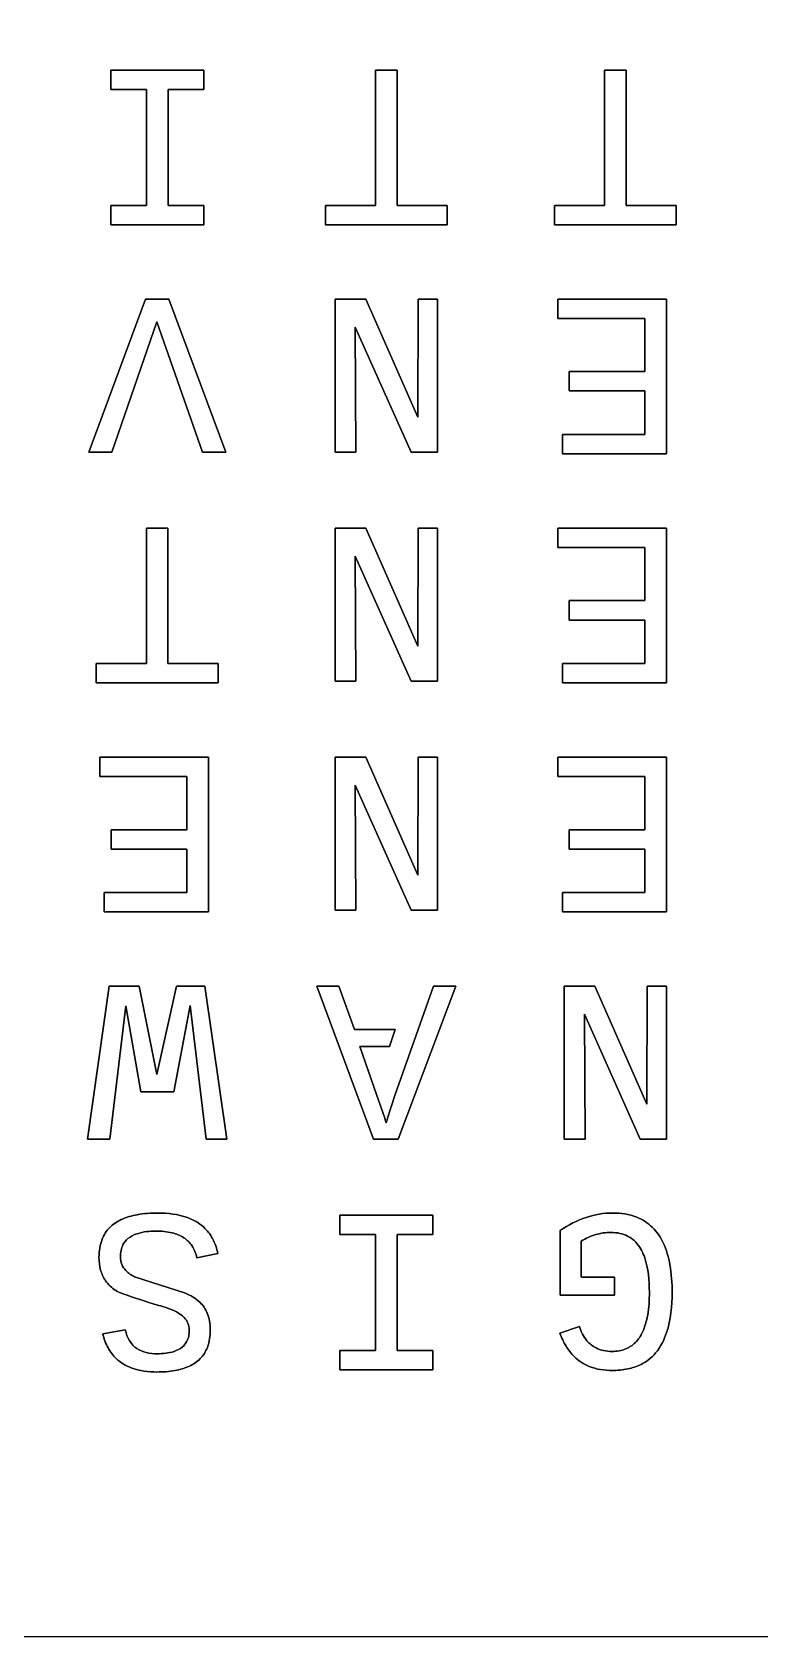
# Model space of a CAD drawing. Header units: millimetres. Extents: x -500 to 0, y -500 to 0.
# Drawn here: x -234.9 to -129, y -500 to -266.4 of the extents above; entities that cross this region are included whole.
import ezdxf

# ---------------------------------------------------------------- set-up
doc = ezdxf.new("R2010")
doc.units = ezdxf.units.MM
doc.layers.get('0').update_dxf_attribs({"linetype": 'CONTINUOUS'})

msp = doc.modelspace()

# ---------------------------------------------------------------- linework, layer by layer
for p, q in [((-185.21, -427.56), (-193.46, -405.31)), ((-193.46, -405.31), (-190.26, -405.31)), ((-190.26, -405.31), (-193.46, -405.31)), ((-193.46, -405.31), (-185.21, -427.56)), ((-190.26, -405.31), (-187.99, -411.61)), ((-187.99, -411.61), (-190.26, -405.31)), ((-182.04, -421.04), (-176.45, -405.31)), ((-176.45, -405.31), (-182.04, -421.04)), ((-173.22, -405.31), (-181.62, -427.56)), ((-181.62, -427.56), (-173.22, -405.31)), ((-176.45, -405.31), (-173.22, -405.31)), ((-173.22, -405.31), (-176.45, -405.31)), ((-187.99, -411.61), (-182.04, -411.61)), ((-182.04, -411.61), (-187.99, -411.61)), ((-182.04, -411.61), (-182.88, -414.07)), ((-182.88, -414.07), (-182.04, -411.61)), ((-182.88, -414.07), (-187.19, -414.07)), ((-187.19, -414.07), (-184.78, -421.04)), ((-184.78, -421.04), (-187.19, -414.07)), ((-187.19, -414.07), (-182.88, -414.07)), ((-184.78, -421.04), (-183.57, -424.53)), ((-183.57, -424.53), (-184.78, -421.04)), ((-183.17, -424.53), (-182.04, -421.04)), ((-182.04, -421.04), (-183.17, -424.53)), ((-181.62, -427.56), (-185.21, -427.56)), ((-185.21, -427.56), (-181.62, -427.56)), ((-158.04, -450.27), (-158.04, -440.84)), ((-158.04, -440.84), (-158.04, -450.27)), ((-154.97, -442.42), (-154.97, -447.63)), ((-154.97, -447.63), (-154.97, -442.42)), ((-207.86, -444.21), (-210.9, -444.83)), ((-210.9, -444.83), (-207.86, -444.21)), ((-219.97, -447.61), (-212.55, -449.99)), ((-212.55, -449.99), (-219.97, -447.61)), ((-154.97, -447.63), (-150.14, -447.63)), ((-150.14, -447.63), (-154.97, -447.63)), ((-150.14, -447.63), (-150.14, -450.27)), ((-150.14, -450.27), (-150.14, -447.63)), ((-150.14, -450.27), (-158.04, -450.27)), ((-158.04, -450.27), (-150.14, -450.27)), ((-224.61, -455.89), (-221.32, -455.32)), ((-221.32, -455.32), (-224.61, -455.89)), ((-158.07, -455.78), (-155.25, -454.85)), ((-155.25, -454.85), (-158.07, -455.78))]:
    msp.add_line(p, q)
for points in [[(-500, 0), (0, 0), (0, -500), (-500, -500)], [(0, 0), (0, -500), (-500, -500), (-500, 0)], [(-223.45, -294.49), (-209.88, -294.49), (-209.88, -291.67), (-215.09, -291.67), (-215.09, -274.79), (-209.88, -274.79), (-209.88, -271.98), (-223.45, -271.98), (-223.45, -274.79), (-218.24, -274.79), (-218.24, -291.67), (-223.45, -291.67)], [(-209.88, -294.49), (-223.45, -294.49), (-223.45, -291.67), (-218.24, -291.67), (-218.24, -274.79), (-223.45, -274.79), (-223.45, -271.98), (-209.88, -271.98), (-209.88, -274.79), (-215.09, -274.79), (-215.09, -291.67), (-209.88, -291.67)], [(-184.91, -271.98), (-184.91, -291.67), (-192.21, -291.67), (-192.21, -294.49), (-174.47, -294.49), (-174.47, -291.67), (-181.78, -291.67), (-181.78, -271.98)], [(-184.91, -291.67), (-184.91, -271.98), (-181.78, -271.98), (-181.78, -291.67), (-174.47, -291.67), (-174.47, -294.49), (-192.21, -294.49), (-192.21, -291.67)], [(-151.58, -271.98), (-151.58, -291.67), (-158.88, -291.67), (-158.88, -294.49), (-141.14, -294.49), (-141.14, -291.67), (-148.44, -291.67), (-148.44, -271.98)], [(-151.58, -291.67), (-151.58, -271.98), (-148.44, -271.98), (-148.44, -291.67), (-141.14, -291.67), (-141.14, -294.49), (-158.88, -294.49), (-158.88, -291.67)], [(-214.98, -305.31), (-218.38, -305.31), (-226.63, -327.56), (-223.26, -327.56), (-216.74, -308.63), (-210.1, -327.56), (-206.71, -327.56)], [(-218.38, -305.31), (-214.98, -305.31), (-206.71, -327.56), (-210.1, -327.56), (-216.74, -308.63), (-223.26, -327.56), (-226.63, -327.56)], [(-178.74, -322.48), (-186.33, -305.31), (-190.79, -305.31), (-190.79, -327.56), (-187.76, -327.56), (-187.86, -309.39), (-179.71, -327.56), (-175.89, -327.56), (-175.89, -305.31), (-178.72, -305.31)], [(-186.33, -305.31), (-178.74, -322.48), (-178.72, -305.31), (-175.89, -305.31), (-175.89, -327.56), (-179.71, -327.56), (-187.86, -309.39), (-187.76, -327.56), (-190.79, -327.56), (-190.79, -305.31)], [(-142.55, -327.82), (-142.55, -305.31), (-158.38, -305.31), (-158.38, -308.12), (-145.71, -308.12), (-145.71, -315.86), (-156.72, -315.86), (-156.72, -318.67), (-145.71, -318.67), (-145.71, -325.01), (-157.71, -325.01), (-157.71, -327.82)], [(-142.55, -305.31), (-142.55, -327.82), (-157.71, -327.82), (-157.71, -325.01), (-145.71, -325.01), (-145.71, -318.67), (-156.72, -318.67), (-156.72, -315.86), (-145.71, -315.86), (-145.71, -308.12), (-158.38, -308.12), (-158.38, -305.31)], [(-218.24, -338.64), (-218.24, -358.34), (-225.54, -358.34), (-225.54, -361.15), (-207.8, -361.15), (-207.8, -358.34), (-215.11, -358.34), (-215.11, -338.64)], [(-218.24, -358.34), (-218.24, -338.64), (-215.11, -338.64), (-215.11, -358.34), (-207.8, -358.34), (-207.8, -361.15), (-225.54, -361.15), (-225.54, -358.34)], [(-178.74, -355.81), (-186.33, -338.64), (-190.79, -338.64), (-190.79, -360.89), (-187.76, -360.89), (-187.86, -342.72), (-179.71, -360.89), (-175.89, -360.89), (-175.89, -338.64), (-178.72, -338.64)], [(-186.33, -338.64), (-178.74, -355.81), (-178.72, -338.64), (-175.89, -338.64), (-175.89, -360.89), (-179.71, -360.89), (-187.86, -342.72), (-187.76, -360.89), (-190.79, -360.89), (-190.79, -338.64)], [(-142.55, -361.15), (-142.55, -338.64), (-158.38, -338.64), (-158.38, -341.46), (-145.71, -341.46), (-145.71, -349.19), (-156.72, -349.19), (-156.72, -352.01), (-145.71, -352.01), (-145.71, -358.34), (-157.71, -358.34), (-157.71, -361.15)], [(-142.55, -338.64), (-142.55, -361.15), (-157.71, -361.15), (-157.71, -358.34), (-145.71, -358.34), (-145.71, -352.01), (-156.72, -352.01), (-156.72, -349.19), (-145.71, -349.19), (-145.71, -341.46), (-158.38, -341.46), (-158.38, -338.64)], [(-209.22, -394.49), (-209.22, -371.98), (-225.05, -371.98), (-225.05, -374.79), (-212.37, -374.79), (-212.37, -382.53), (-223.39, -382.53), (-223.39, -385.34), (-212.37, -385.34), (-212.37, -391.67), (-224.38, -391.67), (-224.38, -394.49)], [(-209.22, -371.98), (-209.22, -394.49), (-224.38, -394.49), (-224.38, -391.67), (-212.37, -391.67), (-212.37, -385.34), (-223.39, -385.34), (-223.39, -382.53), (-212.37, -382.53), (-212.37, -374.79), (-225.05, -374.79), (-225.05, -371.98)], [(-178.74, -389.14), (-186.33, -371.98), (-190.79, -371.98), (-190.79, -394.22), (-187.76, -394.22), (-187.86, -376.05), (-179.71, -394.22), (-175.89, -394.22), (-175.89, -371.98), (-178.72, -371.98)], [(-186.33, -371.98), (-178.74, -389.14), (-178.72, -371.98), (-175.89, -371.98), (-175.89, -394.22), (-179.71, -394.22), (-187.86, -376.05), (-187.76, -394.22), (-190.79, -394.22), (-190.79, -371.98)], [(-142.55, -394.49), (-142.55, -371.98), (-158.38, -371.98), (-158.38, -374.79), (-145.71, -374.79), (-145.71, -382.53), (-156.72, -382.53), (-156.72, -385.34), (-145.71, -385.34), (-145.71, -391.67), (-157.71, -391.67), (-157.71, -394.49)], [(-142.55, -371.98), (-142.55, -394.49), (-157.71, -394.49), (-157.71, -391.67), (-145.71, -391.67), (-145.71, -385.34), (-156.72, -385.34), (-156.72, -382.53), (-145.71, -382.53), (-145.71, -374.79), (-158.38, -374.79), (-158.38, -371.98)], [(-219.28, -405.31), (-223.65, -405.31), (-226.8, -427.56), (-223.56, -427.56), (-221.24, -408.14), (-219.04, -420.66), (-214.25, -420.66), (-211.89, -408.11), (-209.55, -427.56), (-206.55, -427.56), (-209.77, -405.31), (-213.89, -405.31), (-216.71, -418.16)], [(-223.65, -405.31), (-219.28, -405.31), (-216.71, -418.16), (-213.89, -405.31), (-209.77, -405.31), (-206.55, -427.56), (-209.55, -427.56), (-211.89, -408.11), (-214.25, -420.66), (-219.04, -420.66), (-221.24, -408.14), (-223.56, -427.56), (-226.8, -427.56)], [(-145.41, -422.48), (-153, -405.31), (-157.46, -405.31), (-157.46, -427.56), (-154.42, -427.56), (-154.52, -409.39), (-146.38, -427.56), (-142.55, -427.56), (-142.55, -405.31), (-145.39, -405.31)], [(-153, -405.31), (-145.41, -422.48), (-145.39, -405.31), (-142.55, -405.31), (-142.55, -427.56), (-146.38, -427.56), (-154.52, -409.39), (-154.42, -427.56), (-157.46, -427.56), (-157.46, -405.31)], [(-190.12, -461.15), (-176.55, -461.15), (-176.55, -458.34), (-181.76, -458.34), (-181.76, -441.46), (-176.55, -441.46), (-176.55, -438.64), (-190.12, -438.64), (-190.12, -441.46), (-184.91, -441.46), (-184.91, -458.34), (-190.12, -458.34)], [(-176.55, -461.15), (-190.12, -461.15), (-190.12, -458.34), (-184.91, -458.34), (-184.91, -441.46), (-190.12, -441.46), (-190.12, -438.64), (-176.55, -438.64), (-176.55, -441.46), (-181.76, -441.46), (-181.76, -458.34), (-176.55, -458.34)]]:
    msp.add_lwpolyline(points, close=True)
for points, knots in [([(-183.57, -424.53), (-183.53, -424.66), (-183.49, -424.8), (-183.43, -425), (-183.4, -425.1), (-183.37, -425.18)], [0, 0, 0, 0, 0.0390225, 0.0390225, 0.06417318, 0.06417318, 0.06417318, 0.06417318]), ([(-183.37, -425.18), (-183.4, -425.1), (-183.43, -425), (-183.49, -424.8), (-183.53, -424.66), (-183.57, -424.53)], [-0.06417318, -0.06417318, -0.06417318, -0.06417318, -0.0390225, -0.0390225, 0, 0, 0, 0]), ([(-183.37, -425.18), (-183.35, -425.1), (-183.31, -425), (-183.25, -424.8), (-183.21, -424.66), (-183.17, -424.53)], [0, 0, 0, 0, 0.02550692, 0.02550692, 0.06508214, 0.06508214, 0.06508214, 0.06508214]), ([(-183.17, -424.53), (-183.21, -424.66), (-183.25, -424.8), (-183.31, -425), (-183.35, -425.1), (-183.37, -425.18)], [-0.06508214, -0.06508214, -0.06508214, -0.06508214, -0.02550692, -0.02550692, 0, 0, 0, 0]), ([(-225.15, -444.74), (-225.15, -443.85), (-225.02, -442.95), (-224.44, -441.49), (-224.08, -440.93), (-223.12, -439.95), (-222.55, -439.56), (-221.18, -438.92), (-220.38, -438.7), (-218.61, -438.38), (-217.59, -438.31), (-216.61, -438.31)], [0, 0, 0, 0, 0.267913, 0.267913, 0.471292, 0.471292, 0.679361, 0.679361, 0.923412, 0.923412, 1.219407, 1.219407, 1.219407, 1.219407]), ([(-216.61, -438.31), (-217.59, -438.31), (-218.61, -438.38), (-220.38, -438.7), (-221.18, -438.92), (-222.55, -439.56), (-223.12, -439.95), (-224.08, -440.93), (-224.44, -441.49), (-225.02, -442.95), (-225.15, -443.85), (-225.15, -444.74)], [-1.219407, -1.219407, -1.219407, -1.219407, -0.923412, -0.923412, -0.679361, -0.679361, -0.471292, -0.471292, -0.267913, -0.267913, 0, 0, 0, 0]), ([(-216.61, -438.31), (-215.16, -438.31), (-213.64, -438.48), (-211.41, -439.29), (-210.6, -439.74), (-209.39, -440.85), (-208.96, -441.41), (-208.26, -442.72), (-208.01, -443.46), (-207.86, -444.21)], [0, 0, 0, 0, 0.434331, 0.434331, 0.711951, 0.711951, 0.926455, 0.926455, 1.15768, 1.15768, 1.15768, 1.15768]), ([(-207.86, -444.21), (-208.01, -443.46), (-208.26, -442.72), (-208.96, -441.41), (-209.39, -440.85), (-210.6, -439.74), (-211.41, -439.29), (-213.64, -438.48), (-215.16, -438.31), (-216.61, -438.31)], [-1.15768, -1.15768, -1.15768, -1.15768, -0.926455, -0.926455, -0.711951, -0.711951, -0.434331, -0.434331, 0, 0, 0, 0]), ([(-158.04, -440.84), (-156.86, -440.05), (-155.59, -439.39), (-153, -438.53), (-151.73, -438.31), (-150.42, -438.31)], [0, 0, 0, 0, 0.4259092, 0.4259092, 0.8180283, 0.8180283, 0.8180283, 0.8180283]), ([(-150.42, -438.31), (-151.73, -438.31), (-153, -438.53), (-155.59, -439.39), (-156.86, -440.05), (-158.04, -440.84)], [-0.8180283, -0.8180283, -0.8180283, -0.8180283, -0.4259092, -0.4259092, 0, 0, 0, 0]), ([(-150.42, -438.31), (-149.22, -438.31), (-148.01, -438.48), (-146.04, -439.26), (-145.29, -439.75), (-143.96, -441.04), (-143.45, -441.82), (-142.57, -443.66), (-142.27, -444.75), (-141.84, -447.16), (-141.75, -448.54), (-141.75, -449.88)], [0, 0, 0, 0, 0.360605, 0.360605, 0.634886, 0.634886, 0.91592, 0.91592, 1.246785, 1.246785, 1.648383, 1.648383, 1.648383, 1.648383]), ([(-141.75, -449.88), (-141.75, -448.54), (-141.84, -447.16), (-142.27, -444.75), (-142.57, -443.66), (-143.45, -441.82), (-143.96, -441.04), (-145.29, -439.75), (-146.04, -439.26), (-148.01, -438.48), (-149.22, -438.31), (-150.42, -438.31)], [-1.648383, -1.648383, -1.648383, -1.648383, -1.246785, -1.246785, -0.91592, -0.91592, -0.634886, -0.634886, -0.360605, -0.360605, 0, 0, 0, 0]), ([(-216.84, -440.94), (-217.75, -440.94), (-218.74, -441.03), (-220.09, -441.48), (-220.55, -441.71), (-221.24, -442.29), (-221.48, -442.6), (-221.79, -443.2), (-221.88, -443.47), (-222.01, -444.06), (-222.04, -444.38), (-222.04, -444.7)], [0, 0, 0, 0, 0.2730577, 0.2730577, 0.4250935, 0.4250935, 0.543417, 0.543417, 0.6291703, 0.6291703, 0.7237026, 0.7237026, 0.7237026, 0.7237026]), ([(-222.04, -444.7), (-222.04, -444.38), (-222.01, -444.06), (-221.88, -443.47), (-221.79, -443.2), (-221.48, -442.6), (-221.24, -442.29), (-220.55, -441.71), (-220.09, -441.48), (-218.74, -441.03), (-217.75, -440.94), (-216.84, -440.94)], [-0.7237026, -0.7237026, -0.7237026, -0.7237026, -0.6291703, -0.6291703, -0.543417, -0.543417, -0.4250935, -0.4250935, -0.2730577, -0.2730577, 0, 0, 0, 0]), ([(-210.9, -444.83), (-211.04, -444.2), (-211.27, -443.59), (-211.94, -442.6), (-212.33, -442.22), (-213.31, -441.57), (-213.9, -441.34), (-215.26, -441.01), (-216.06, -440.94), (-216.84, -440.94)], [0, 0, 0, 0, 0.1945061, 0.1945061, 0.3597535, 0.3597535, 0.5475501, 0.5475501, 0.7804861, 0.7804861, 0.7804861, 0.7804861]), ([(-216.84, -440.94), (-216.06, -440.94), (-215.26, -441.01), (-213.9, -441.34), (-213.31, -441.57), (-212.33, -442.22), (-211.94, -442.6), (-211.27, -443.59), (-211.04, -444.2), (-210.9, -444.83)], [-0.7804861, -0.7804861, -0.7804861, -0.7804861, -0.5475501, -0.5475501, -0.3597535, -0.3597535, -0.1945061, -0.1945061, 0, 0, 0, 0]), ([(-150.63, -441.14), (-151.39, -441.14), (-152.14, -441.24), (-153.62, -441.68), (-154.32, -442.01), (-154.97, -442.42)], [0, 0, 0, 0, 0.2285839, 0.2285839, 0.4618136, 0.4618136, 0.4618136, 0.4618136]), ([(-154.97, -442.42), (-154.32, -442.01), (-153.62, -441.68), (-152.14, -441.24), (-151.39, -441.14), (-150.63, -441.14)], [-0.4618136, -0.4618136, -0.4618136, -0.4618136, -0.2285839, -0.2285839, 0, 0, 0, 0]), ([(-145.06, -449.88), (-145.06, -448.11), (-145.23, -446.33), (-146, -444.09), (-146.36, -443.35), (-147.26, -442.29), (-147.71, -441.93), (-148.59, -441.48), (-148.96, -441.35), (-149.77, -441.18), (-150.2, -441.14), (-150.63, -441.14)], [0, 0, 0, 0, 0.531091, 0.531091, 0.80188, 0.80188, 1.001332, 1.001332, 1.135431, 1.135431, 1.280914, 1.280914, 1.280914, 1.280914]), ([(-150.63, -441.14), (-150.2, -441.14), (-149.77, -441.18), (-148.96, -441.35), (-148.59, -441.48), (-147.71, -441.93), (-147.26, -442.29), (-146.36, -443.35), (-146, -444.09), (-145.23, -446.33), (-145.06, -448.11), (-145.06, -449.88)], [-1.280914, -1.280914, -1.280914, -1.280914, -1.135431, -1.135431, -1.001332, -1.001332, -0.80188, -0.80188, -0.531091, -0.531091, 0, 0, 0, 0]), ([(-222.71, -449.59), (-223.3, -449.21), (-223.8, -448.74), (-224.52, -447.68), (-224.76, -447.17), (-225.08, -446.01), (-225.15, -445.37), (-225.15, -444.74)], [0, 0, 0, 0, 0.2104989, 0.2104989, 0.3826736, 0.3826736, 0.5718696, 0.5718696, 0.5718696, 0.5718696]), ([(-225.15, -444.74), (-225.15, -445.37), (-225.08, -446.01), (-224.76, -447.17), (-224.52, -447.68), (-223.8, -448.74), (-223.3, -449.21), (-222.71, -449.59)], [-0.5718696, -0.5718696, -0.5718696, -0.5718696, -0.3826736, -0.3826736, -0.2104989, -0.2104989, 0, 0, 0, 0]), ([(-222.04, -444.7), (-222.04, -445.08), (-221.97, -445.44), (-221.68, -446.13), (-221.48, -446.43), (-220.87, -447.07), (-220.43, -447.37), (-219.97, -447.61)], [0, 0, 0, 0, 0.1135666, 0.1135666, 0.2234755, 0.2234755, 0.3786335, 0.3786335, 0.3786335, 0.3786335]), ([(-219.97, -447.61), (-220.43, -447.37), (-220.87, -447.07), (-221.48, -446.43), (-221.68, -446.13), (-221.97, -445.44), (-222.04, -445.08), (-222.04, -444.7)], [-0.3786335, -0.3786335, -0.3786335, -0.3786335, -0.2234755, -0.2234755, -0.1135666, -0.1135666, 0, 0, 0, 0]), ([(-215.42, -452.06), (-216.93, -451.62), (-218.9, -451.02), (-221.56, -450.12), (-222.38, -449.8), (-222.71, -449.59)], [0, 0, 0, 0, 0.4719598, 0.4719598, 0.8286829, 0.8286829, 0.8286829, 0.8286829]), ([(-222.71, -449.59), (-222.38, -449.8), (-221.56, -450.12), (-218.9, -451.02), (-216.93, -451.62), (-215.42, -452.06)], [-0.8286829, -0.8286829, -0.8286829, -0.8286829, -0.4719598, -0.4719598, 0, 0, 0, 0]), ([(-212.55, -449.99), (-211.79, -450.3), (-211.08, -450.72), (-210.02, -451.74), (-209.66, -452.27), (-209.24, -453.23), (-209.13, -453.61), (-208.98, -454.43), (-208.95, -454.86), (-208.95, -455.29)], [0, 0, 0, 0, 0.2461331, 0.2461331, 0.4416927, 0.4416927, 0.5610916, 0.5610916, 0.690505, 0.690505, 0.690505, 0.690505]), ([(-208.95, -455.29), (-208.95, -454.86), (-208.98, -454.43), (-209.13, -453.61), (-209.24, -453.23), (-209.66, -452.27), (-210.02, -451.74), (-211.08, -450.72), (-211.79, -450.3), (-212.55, -449.99)], [-0.690505, -0.690505, -0.690505, -0.690505, -0.5610916, -0.5610916, -0.4416927, -0.4416927, -0.2461331, -0.2461331, 0, 0, 0, 0]), ([(-150.5, -458.45), (-149.81, -458.45), (-149.13, -458.35), (-147.97, -457.87), (-147.51, -457.57), (-146.66, -456.73), (-146.32, -456.21), (-145.69, -454.87), (-145.46, -454), (-145.12, -452.09), (-145.06, -450.96), (-145.06, -449.88)], [0, 0, 0, 0, 0.205704, 0.205704, 0.376219, 0.376219, 0.562184, 0.562184, 0.820527, 0.820527, 1.145701, 1.145701, 1.145701, 1.145701]), ([(-145.06, -449.88), (-145.06, -450.96), (-145.12, -452.09), (-145.46, -454), (-145.69, -454.87), (-146.32, -456.21), (-146.66, -456.73), (-147.51, -457.57), (-147.97, -457.87), (-149.13, -458.35), (-149.81, -458.45), (-150.5, -458.45)], [-1.145701, -1.145701, -1.145701, -1.145701, -0.820527, -0.820527, -0.562184, -0.562184, -0.376219, -0.376219, -0.205704, -0.205704, 0, 0, 0, 0]), ([(-141.75, -449.88), (-141.75, -451.8), (-141.94, -453.87), (-142.91, -456.78), (-143.42, -457.81), (-144.75, -459.37), (-145.45, -459.92), (-146.88, -460.65), (-147.52, -460.86), (-148.94, -461.16), (-149.71, -461.23), (-150.47, -461.23)], [0, 0, 0, 0, 0.577392, 0.577392, 0.917679, 0.917679, 1.190366, 1.190366, 1.395321, 1.395321, 1.623097, 1.623097, 1.623097, 1.623097]), ([(-150.47, -461.23), (-149.71, -461.23), (-148.94, -461.16), (-147.52, -460.86), (-146.88, -460.65), (-145.45, -459.92), (-144.75, -459.37), (-143.42, -457.81), (-142.91, -456.78), (-141.94, -453.87), (-141.75, -451.8), (-141.75, -449.88)], [-1.623097, -1.623097, -1.623097, -1.623097, -1.395321, -1.395321, -1.190366, -1.190366, -0.917679, -0.917679, -0.577392, -0.577392, 0, 0, 0, 0]), ([(-212.01, -455.35), (-212.01, -455.01), (-212.07, -454.68), (-212.33, -454.05), (-212.52, -453.78), (-213.08, -453.19), (-213.48, -452.91), (-214.37, -452.43), (-214.9, -452.23), (-215.42, -452.06)], [0, 0, 0, 0, 0.102421, 0.102421, 0.20311, 0.20311, 0.344773, 0.344773, 0.5082172, 0.5082172, 0.5082172, 0.5082172]), ([(-215.42, -452.06), (-214.9, -452.23), (-214.37, -452.43), (-213.48, -452.91), (-213.08, -453.19), (-212.52, -453.78), (-212.33, -454.05), (-212.07, -454.68), (-212.01, -455.01), (-212.01, -455.35)], [-0.5082172, -0.5082172, -0.5082172, -0.5082172, -0.344773, -0.344773, -0.20311, -0.20311, -0.102421, -0.102421, 0, 0, 0, 0]), ([(-221.32, -455.32), (-221.19, -455.92), (-220.98, -456.52), (-220.37, -457.43), (-220.04, -457.77), (-219.22, -458.32), (-218.75, -458.5), (-217.75, -458.74), (-217.22, -458.79), (-216.69, -458.79)], [0, 0, 0, 0, 0.186205, 0.186205, 0.3307958, 0.3307958, 0.4813256, 0.4813256, 0.6389833, 0.6389833, 0.6389833, 0.6389833]), ([(-216.69, -458.79), (-217.22, -458.79), (-217.75, -458.74), (-218.75, -458.5), (-219.22, -458.32), (-220.04, -457.77), (-220.37, -457.43), (-220.98, -456.52), (-221.19, -455.92), (-221.32, -455.32)], [-0.6389833, -0.6389833, -0.6389833, -0.6389833, -0.4813256, -0.4813256, -0.3307958, -0.3307958, -0.186205, -0.186205, 0, 0, 0, 0]), ([(-208.95, -455.29), (-208.95, -456.17), (-209.06, -457.06), (-209.62, -458.48), (-209.96, -459.02), (-210.87, -459.95), (-211.41, -460.32), (-212.65, -460.9), (-213.37, -461.11), (-214.94, -461.39), (-215.83, -461.45), (-216.71, -461.45)], [0, 0, 0, 0, 0.263421, 0.263421, 0.458135, 0.458135, 0.653241, 0.653241, 0.870969, 0.870969, 1.13233, 1.13233, 1.13233, 1.13233]), ([(-216.71, -461.45), (-215.83, -461.45), (-214.94, -461.39), (-213.37, -461.11), (-212.65, -460.9), (-211.41, -460.32), (-210.87, -459.95), (-209.96, -459.02), (-209.62, -458.48), (-209.06, -457.06), (-208.95, -456.17), (-208.95, -455.29)], [-1.13233, -1.13233, -1.13233, -1.13233, -0.870969, -0.870969, -0.653241, -0.653241, -0.458135, -0.458135, -0.263421, -0.263421, 0, 0, 0, 0]), ([(-216.69, -458.79), (-215.88, -458.79), (-215, -458.71), (-213.79, -458.31), (-213.37, -458.1), (-212.74, -457.57), (-212.52, -457.29), (-212.24, -456.73), (-212.15, -456.48), (-212.04, -455.94), (-212.01, -455.64), (-212.01, -455.35)], [0, 0, 0, 0, 0.2438054, 0.2438054, 0.3816991, 0.3816991, 0.4898415, 0.4898415, 0.5689811, 0.5689811, 0.6564096, 0.6564096, 0.6564096, 0.6564096]), ([(-212.01, -455.35), (-212.01, -455.64), (-212.04, -455.94), (-212.15, -456.48), (-212.24, -456.73), (-212.52, -457.29), (-212.74, -457.57), (-213.37, -458.1), (-213.79, -458.31), (-215, -458.71), (-215.88, -458.79), (-216.69, -458.79)], [-0.6564096, -0.6564096, -0.6564096, -0.6564096, -0.5689811, -0.5689811, -0.4898415, -0.4898415, -0.3816991, -0.3816991, -0.2438054, -0.2438054, 0, 0, 0, 0]), ([(-155.25, -454.85), (-155, -455.59), (-154.64, -456.3), (-153.77, -457.33), (-153.33, -457.68), (-152.48, -458.12), (-152.12, -458.24), (-151.33, -458.41), (-150.92, -458.45), (-150.5, -458.45)], [0, 0, 0, 0, 0.2331459, 0.2331459, 0.4048147, 0.4048147, 0.5199271, 0.5199271, 0.6447685, 0.6447685, 0.6447685, 0.6447685]), ([(-150.5, -458.45), (-150.92, -458.45), (-151.33, -458.41), (-152.12, -458.24), (-152.48, -458.12), (-153.33, -457.68), (-153.77, -457.33), (-154.64, -456.3), (-155, -455.59), (-155.25, -454.85)], [-0.6447685, -0.6447685, -0.6447685, -0.6447685, -0.5199271, -0.5199271, -0.4048147, -0.4048147, -0.2331459, -0.2331459, 0, 0, 0, 0]), ([(-216.71, -461.45), (-217.97, -461.45), (-219.27, -461.29), (-221.27, -460.53), (-222, -460.09), (-223.11, -459.04), (-223.51, -458.51), (-224.18, -457.28), (-224.43, -456.59), (-224.61, -455.89)], [0, 0, 0, 0, 0.379503, 0.379503, 0.639376, 0.639376, 0.839343, 0.839343, 1.057555, 1.057555, 1.057555, 1.057555]), ([(-224.61, -455.89), (-224.43, -456.59), (-224.18, -457.28), (-223.51, -458.51), (-223.11, -459.04), (-222, -460.09), (-221.27, -460.53), (-219.27, -461.29), (-217.97, -461.45), (-216.71, -461.45)], [-1.057555, -1.057555, -1.057555, -1.057555, -0.839343, -0.839343, -0.639376, -0.639376, -0.379503, -0.379503, 0, 0, 0, 0]), ([(-150.47, -461.23), (-151.61, -461.23), (-152.75, -461.07), (-154.64, -460.3), (-155.38, -459.82), (-156.48, -458.74), (-156.86, -458.24), (-157.55, -457.09), (-157.84, -456.44), (-158.07, -455.78)], [0, 0, 0, 0, 0.341976, 0.341976, 0.61183, 0.61183, 0.803194, 0.803194, 1.013938, 1.013938, 1.013938, 1.013938]), ([(-158.07, -455.78), (-157.84, -456.44), (-157.55, -457.09), (-156.86, -458.24), (-156.48, -458.74), (-155.38, -459.82), (-154.64, -460.3), (-152.75, -461.07), (-151.61, -461.23), (-150.47, -461.23)], [-1.013938, -1.013938, -1.013938, -1.013938, -0.803194, -0.803194, -0.61183, -0.61183, -0.341976, -0.341976, 0, 0, 0, 0])]:
    msp.add_open_spline(points, degree=3, knots=knots)

doc.saveas('drawing.dxf')
